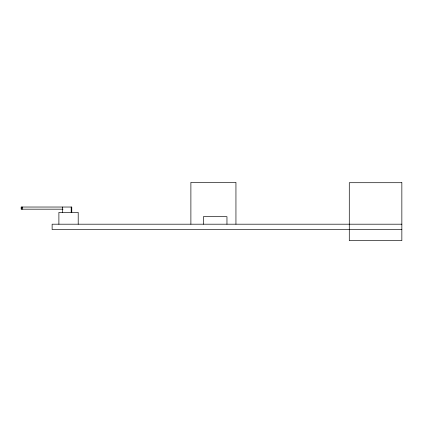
<?xml version="1.0" encoding="UTF-8"?>
<svg xmlns="http://www.w3.org/2000/svg" width="423" height="423" viewBox="0 0 423 423"><rect width="100%" height="100%" fill="white"/><g stroke="black" fill="none" stroke-linecap="round" stroke-linejoin="round"><path stroke-width="0.63" d="M63.011 209.179L21.15 209.179L21.15 207.032L71.773 207.032L71.773 212.394M401.85 224.195L52.124 224.195L52.124 229.562L401.85 229.562M235.944 224.195L235.944 182.361L190.889 182.361L190.889 224.195M226.961 224.195L226.961 216.687L203.363 216.687L203.363 224.195M78.202 224.195L78.202 212.394L58.892 212.394L58.892 224.195M71.196 207.032L71.196 212.394M62.615 207.032L62.615 212.394M22.176 207.032L22.176 209.179M21.89 207.032L21.848 209.179M401.85 182.71L349.282 182.71L349.282 240.639L401.85 240.639L401.85 182.71"/></g></svg>
